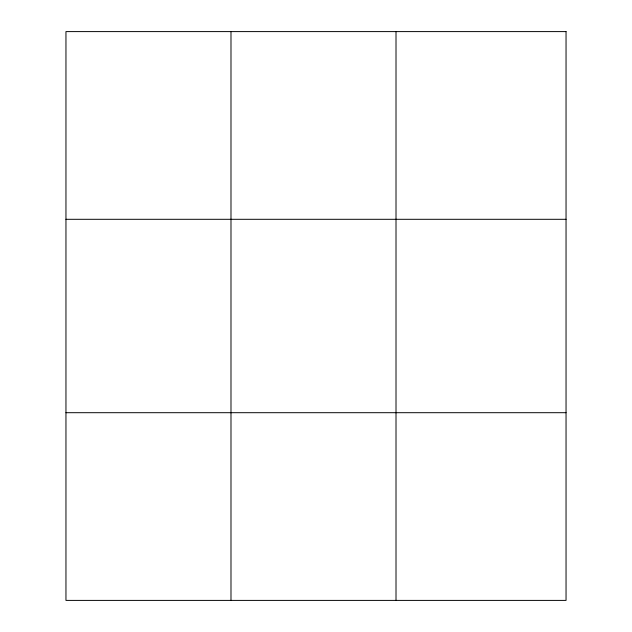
<?xml version="1.0" encoding="UTF-8"?>
<svg xmlns="http://www.w3.org/2000/svg" width="632" height="632" viewBox="0 0 632 632"><rect width="100%" height="100%" fill="white"/><g stroke="black" fill="none" stroke-linecap="round" stroke-linejoin="round"><path stroke-width="0.95" d="M230.988 600.4L230.988 31.6M396.011 600.4L396.011 31.6M65.957 219.304L566.043 219.304M65.957 412.696L566.043 412.696M566.043 31.6L566.043 600.4L65.957 600.4L65.957 31.6L566.043 31.6"/></g></svg>
